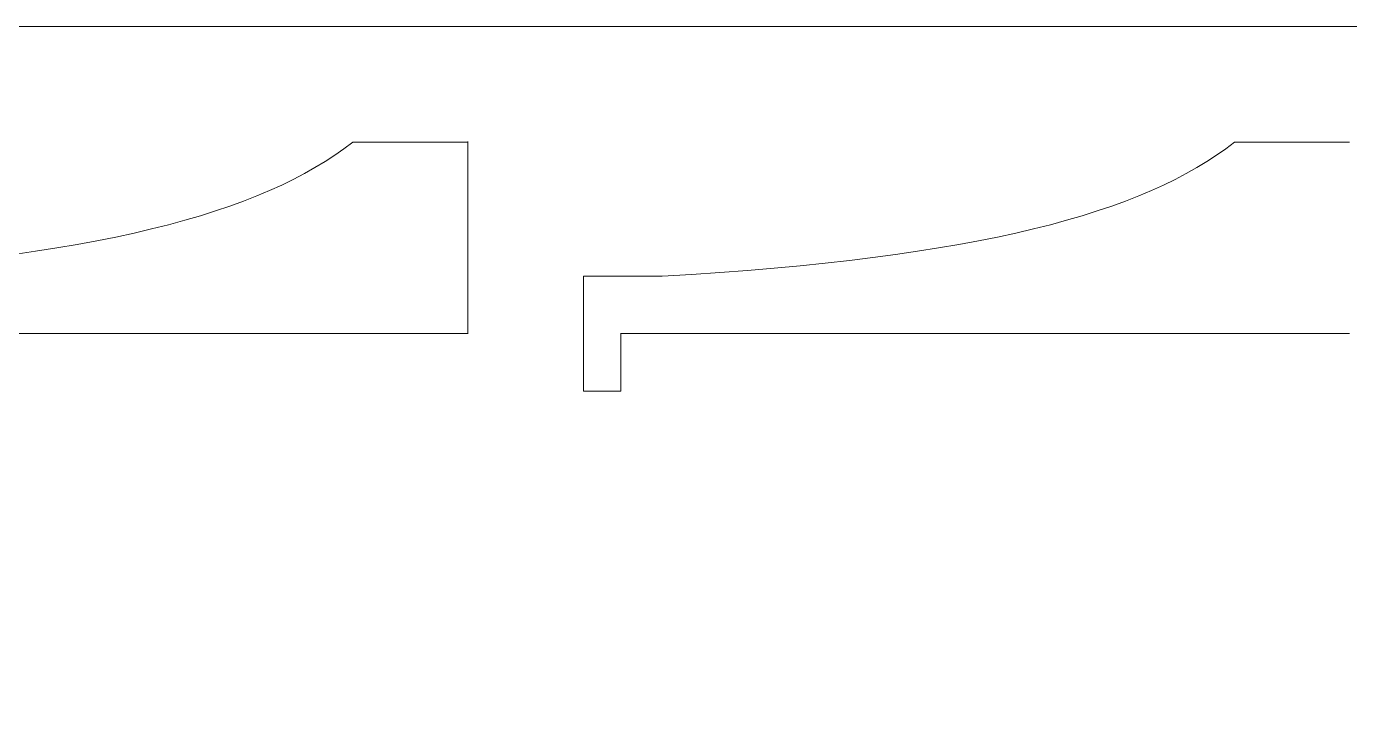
# Model space of a CAD drawing. Header units: millimetres. Extents: x -287 to 263, y -684 to 226.
# Drawn here: x -102.8 to -1.2, y -619.8 to -567.4 of the extents above; entities that cross this region are included whole.
import ezdxf

# ---------------------------------------------------------------- set-up
doc = ezdxf.new("R2010")
doc.units = ezdxf.units.MM
doc.header["$MEASUREMENT"] = 0
doc.layers.add('Layer 1', color=7, linetype='Continuous')

msp = doc.modelspace()

# ---------------------------------------------------------------- linework, layer by layer
at = {"layer": 'Layer 1', "lineweight": 9}
for points, knots in [([(-269.4627, -567.4075), (-269.4627, -567.4075), (87.7603, -567.4075), (87.7603, -567.4075), (87.7603, -567.4075), (87.7603, -567.4075), (87.7603, -683.7122), (87.7603, -683.7122), (87.7603, -683.7122), (87.7603, -683.7122), (-269.4627, -683.7122), (-269.4627, -683.7122), (-269.4627, -683.7122), (-269.4627, -683.7122), (-269.4627, -567.4075), (-269.4627, -567.4075)], [0, 0, 0, 0, 0.2, 0.2, 0.2, 0.2, 0.4, 0.4, 0.4, 0.4, 0.6, 0.6, 0.6, 0.6, 1, 1, 1, 1]), ([(-57.1429, -590.9566), (-57.1429, -590.9566), (-57.1429, -595.4064), (-57.1429, -595.4064), (-57.1429, -595.4064), (-57.1429, -595.4064), (-60.0242, -595.4064), (-60.0242, -595.4064), (-60.0242, -595.4064), (-60.0242, -595.4064), (-60.0242, -586.5861), (-60.0242, -586.5861)], [0, 0, 0, 0, 0.25, 0.25, 0.25, 0.25, 0.5, 0.5, 0.5, 0.5, 1, 1, 1, 1])]:
    msp.add_open_spline(points, degree=3, knots=knots, dxfattribs=at)
for points in [[(-121.6826, -586.5861), (-97.2685, -585.1779), (-84.7238, -581.7478), (-77.7403, -576.2957)], [(-68.92, -576.2957), (-68.92, -576.2957), (-77.7403, -576.2957), (-77.7403, -576.2957)], [(-68.9039, -576.2369), (-68.9039, -576.2369), (-68.9039, -591.0007), (-68.9039, -591.0007)], [(-53.9888, -586.5861), (-29.5748, -585.1779), (-17.0301, -581.7478), (-10.0466, -576.2957)], [(-1.2263, -576.2957), (-1.2263, -576.2957), (-10.0466, -576.2957), (-10.0466, -576.2957)], [(-60.0284, -586.5861), (-60.0284, -586.5861), (-53.9755, -586.5861), (-53.9755, -586.5861)], [(-68.92, -590.9963), (-68.92, -590.9963), (-124.8684, -590.9963), (-124.8684, -590.9963)], [(-1.2263, -590.9963), (-1.2263, -590.9963), (-57.1746, -590.9963), (-57.1746, -590.9963)]]:
    msp.add_open_spline(points, degree=3, dxfattribs=at)

doc.saveas('drawing.dxf')
